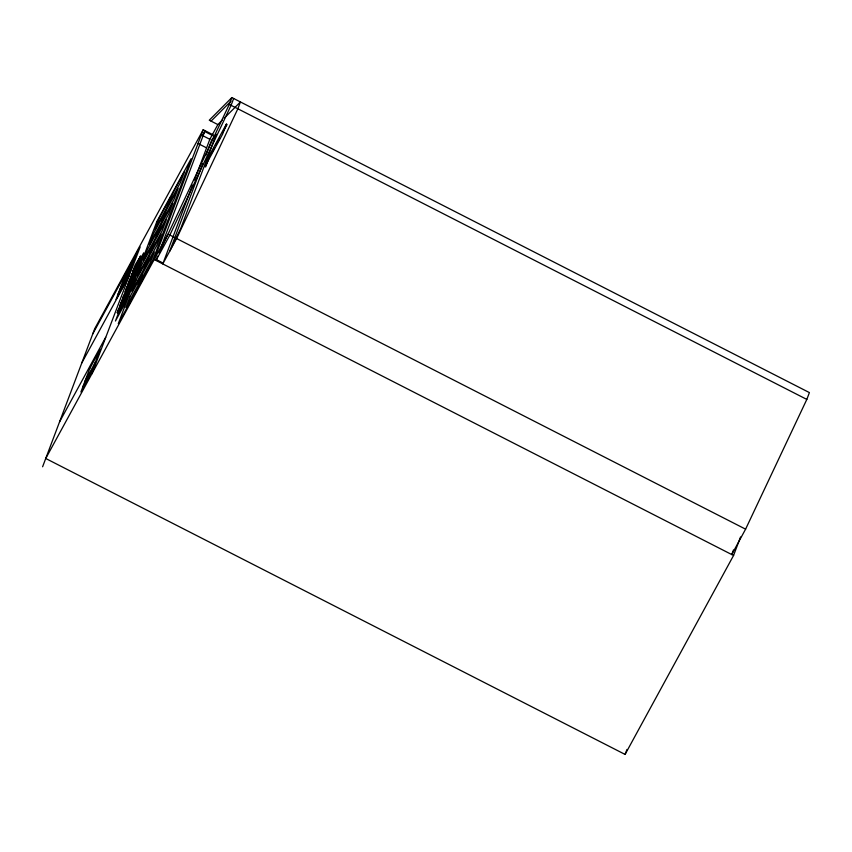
<?xml version="1.0" encoding="UTF-8"?>
<svg xmlns="http://www.w3.org/2000/svg" width="852" height="852" viewBox="0 0 852 852"><rect width="100%" height="100%" fill="white"/><g stroke="black" fill="none" stroke-linecap="round" stroke-linejoin="round"><path stroke-width="1.28" d="M120.984 307.039L119.855 306.464M122.635 302.013L121.506 301.438L122.603 299.201L127.108 290.979L128.034 291.895M124.094 298.541L123.05 298.008M128.332 290.159C131.858 284.344 125.137 289.882 125.638 293.258L128.471 287.848L129.6 288.434L125.574 296.4M129.184 284.653L128.056 284.078L131.08 278.902L132.177 279.69L133.253 277.209L132.124 276.634L128.822 282.608L132.124 276.24L133.061 277.347L132.124 276.24M127.534 289.478L126.458 288.679L126 289.52L125.148 291.778L126.277 292.353M132.177 279.69L130.942 281.639M118.609 309.468L124.349 298.945L125.478 299.521L118.375 313.291L117.246 312.716L118.151 310.309L125.478 295.942L126.618 296.517L125.958 298.243L120.59 308.104M135.436 268.476C130.154 269.125 145.735 250.403 137.758 261.223L138.887 261.798M124.062 298.221L122.933 297.646L123.913 295.037L129.898 284.067L131.027 284.653L129.568 288.125L128.482 287.252M135.777 266.506L138.471 260.84L139.6 261.426L139.078 262.736L136.906 267.081L135.777 266.506L140.431 256.175L141.56 256.75L136.906 267.081M42.6 466.779L94.742 328.68L203.202 129.738L213.309 134.904M91.856 373.89L140.165 246.963L92.793 333.846M118.375 309.713L125.478 295.942M121.506 301.438L126.043 291.703L122.933 297.646M127.587 289.254L126.33 288.636L131.283 278.881L132.411 279.456L131.762 281.181L130.931 282.694L129.802 282.108L131.283 278.881M128.056 284.078L131.485 277.166M129.216 281L134.286 270.893L129.216 281L130.345 281.575M120.888 304.079L121.879 305.027M120.143 308.616L115.457 321.012L123.572 306.134L143.7 252.842L139.1 261.266M131.048 279.115L132.124 276.634M131.932 276.772L133.2 273.79L134.328 274.365L133.061 277.347M117.246 312.716L124.349 298.945M127.001 291.341L128.471 287.848M128.439 287.55L129.898 284.067M133.253 277.209L132.539 278.689M134.328 274.365L133.306 276.421M131.101 280.138L129.973 279.562L133.189 273.417L134.318 273.993L132.252 277.922M134.147 274.493L135.425 271.479L133.327 270.489L138.471 260.84M203.202 129.738L154.201 259.54L733.561 555.483L625.091 754.425L45.731 458.482L168.046 234.151L745.596 529.167L731.751 554.556L733.466 549.998M157.641 256.154L156.012 260.467L169.857 235.067L231.084 105.329L233.661 98.502M159.516 251.191L205.066 130.537M192.563 185.044L162.785 263.918L176.62 238.528L237.857 108.779L240.434 101.963L224.172 118.247M194.437 180.081L209.837 139.291L217.856 124.584L222.372 120.057M202.776 163.616L169.697 251.223L180.837 228.208L215.375 136.714M206.046 154.979L211.818 139.685L216.312 134.243M214.491 147.609L209.454 156.853L205.662 166.907L204.949 166.545L208.74 156.502L226.398 124.115L227.101 124.477L222.691 132.571M159.079 253.129L229.273 104.402L231.85 97.575L809.4 392.591L806.823 399.418L745.596 529.167M226.398 124.115L222.606 134.169L204.949 166.545M625.091 754.425L626.966 749.483M733.561 555.483L740.548 536.962M137.758 261.223L140.431 256.175M125.148 291.778L129.642 282.704L126.33 288.636M119.514 310.288L120.249 308.775M131.027 284.653L128.077 290.266M124.893 300.692L125.478 299.521M126.618 296.517L125.713 298.36M125.553 297.699L126.043 296.155L125.659 296.73M132.337 277.486L135.425 271.479M124.211 297.018C124.53 297.955 120.643 301.725 120.888 303.674L119.674 306.262L124.914 295.58L123.508 298.243L124.211 297.018L125.34 297.604M120.579 304.505L120.42 304.952M124.807 299.308L125.095 298.722M127.023 290.83L127.363 290.17M130.111 283.876L132.411 279.456M124.743 301.033L119.706 310.298M135.17 271.65L136.767 267.784L136.054 268.87M134.829 272.033L136.16 269.147L134.967 271.138M129.994 284.994L130.771 283.279L130.143 284.153M130.58 281.703L132.113 278.732M130.558 282.012L133.253 276.825M134.722 272.534L133.125 275.494M128.386 285.633L130.175 281.661L129.802 282.108M123.71 301.427L124.126 300.66M202.158 136.171L204.704 131.517L212.989 135.745M118.013 294.206L128.535 274.919M81.835 362.877L129.206 275.995M134.307 267.901L132.859 271.341L133.327 270.489M137.46 264.28L138.706 261.99M136.107 267.464L140.239 259.434M135.66 268.657L139.6 261.426M127.896 289.179L131.304 282.236L130.931 282.694M125.681 295.037L127.182 292.279L126.192 294.92L125.052 294.334M129.6 288.434L126.778 293.833L127.768 291.203L126.639 290.628M120.42 307.881L120.877 307.039M59.533 421.932L105.659 337.339M84.891 381.472L95.403 362.185M82.9 386.733L93.411 367.446M215.758 145.298L219.539 138.354M135.127 270.521L135.638 269.605M133.295 274.855L133.966 273.641M132.348 279.073L130.516 282.214M128.769 286.123L127.747 285.548M231.85 97.575L209.272 120.196L217.856 124.584M211.083 121.122L230.956 101.218M229.273 104.402L806.823 399.418M201.253 134.904L209.837 139.291M198.015 143.498L206.589 147.875M208.74 156.502L209.454 156.853M156.331 259.615L163.094 263.076M138.237 261.979L139.366 262.565M135.937 266.058L137.065 266.633M134.265 268.167L135.404 268.742M133.636 272.203L134.765 272.778M133.466 273.066L134.605 273.652M132.742 274.632L133.87 275.207M132.486 275.249L133.626 275.835M132.39 275.931L133.519 276.506M132.028 276.399L133.157 276.975M131.666 277.475L132.795 278.05M131.506 278.274L132.635 278.849M130.622 280.606L131.762 281.181M130.377 280.713L131.517 281.298M128.418 283.109L129.557 283.684M129.419 284.941L130.558 285.516M127.608 285.803L128.737 286.378M128.908 286.677L130.047 287.262M127.182 286.389L128.311 286.964M127.033 287.241L128.162 287.816M126.788 287.795L127.928 288.381M127.48 290.468L128.609 291.043M126.053 289.925L127.182 290.5M127.044 291.065L128.173 291.64M125.606 290.937L126.735 291.512M123.87 295.719L124.999 296.304M125.02 296.784L126.16 297.359M123.402 296.784L124.53 297.369M124.829 297.667L125.958 298.243M122.901 298.264L124.041 298.839M122.486 298.818L123.625 299.393M123.891 299.787L125.02 300.362M123.689 300.671L124.829 301.257M120.292 305.048L121.431 305.623M119.717 306.709L120.846 307.295M118.833 308.871L119.972 309.446M118.151 310.309L119.28 310.884M118.14 310.863L119.28 311.438M117.704 311.875L118.833 312.45M131.538 275.185L135.67 267.24L130.931 276.623L135.021 268.572L131.538 275.185M122.539 300.341L121.048 303.205L122.539 300.341M89.779 368.511L80.908 391.995L91.43 372.707L100.291 349.224L89.779 368.511M120.004 288.935L116.032 299.467L126.543 280.18L130.516 269.658L120.004 288.935M122.464 282.438L120.473 287.699L130.984 268.412L132.976 263.151L122.464 282.438M124.743 276.389L122.752 281.661L133.274 262.373L135.255 257.112L124.743 276.389M156.875 221.499L118.279 323.717L152.519 260.925L191.114 158.706L156.875 221.499M158.93 218.687L154.808 229.593L166.555 208.037L170.677 197.131L158.93 218.687M135.851 280.329L131.74 291.246L143.583 269.509L147.705 258.603L135.851 280.329M141.56 265.217L137.449 276.123L149.292 254.397L153.413 243.491L141.56 265.217M147.609 249.21L143.487 260.116L155.341 238.39L159.452 227.473L147.609 249.21M153.52 233.501L149.398 244.417L161.156 222.862L165.277 211.956L153.52 233.501M130.005 296.645L125.883 307.551L137.736 285.825L141.858 274.919L130.005 296.645M154.446 241.595L150.325 252.501L162.178 230.764L166.289 219.859L154.446 241.595M166.321 210.125L162.21 221.041L174.053 199.304L178.174 188.398L166.321 210.125M172.605 193.585L168.494 204.501L180.336 182.765L184.458 171.859L172.605 193.585M142.508 273.726L138.386 284.632L150.229 262.895L154.35 251.99L142.508 273.726M149.356 255.856L145.234 266.772L157.077 245.035L161.198 234.13L149.356 255.856M160.985 224.875L156.864 235.78L168.707 214.054L172.828 203.149L160.985 224.875"/></g></svg>
